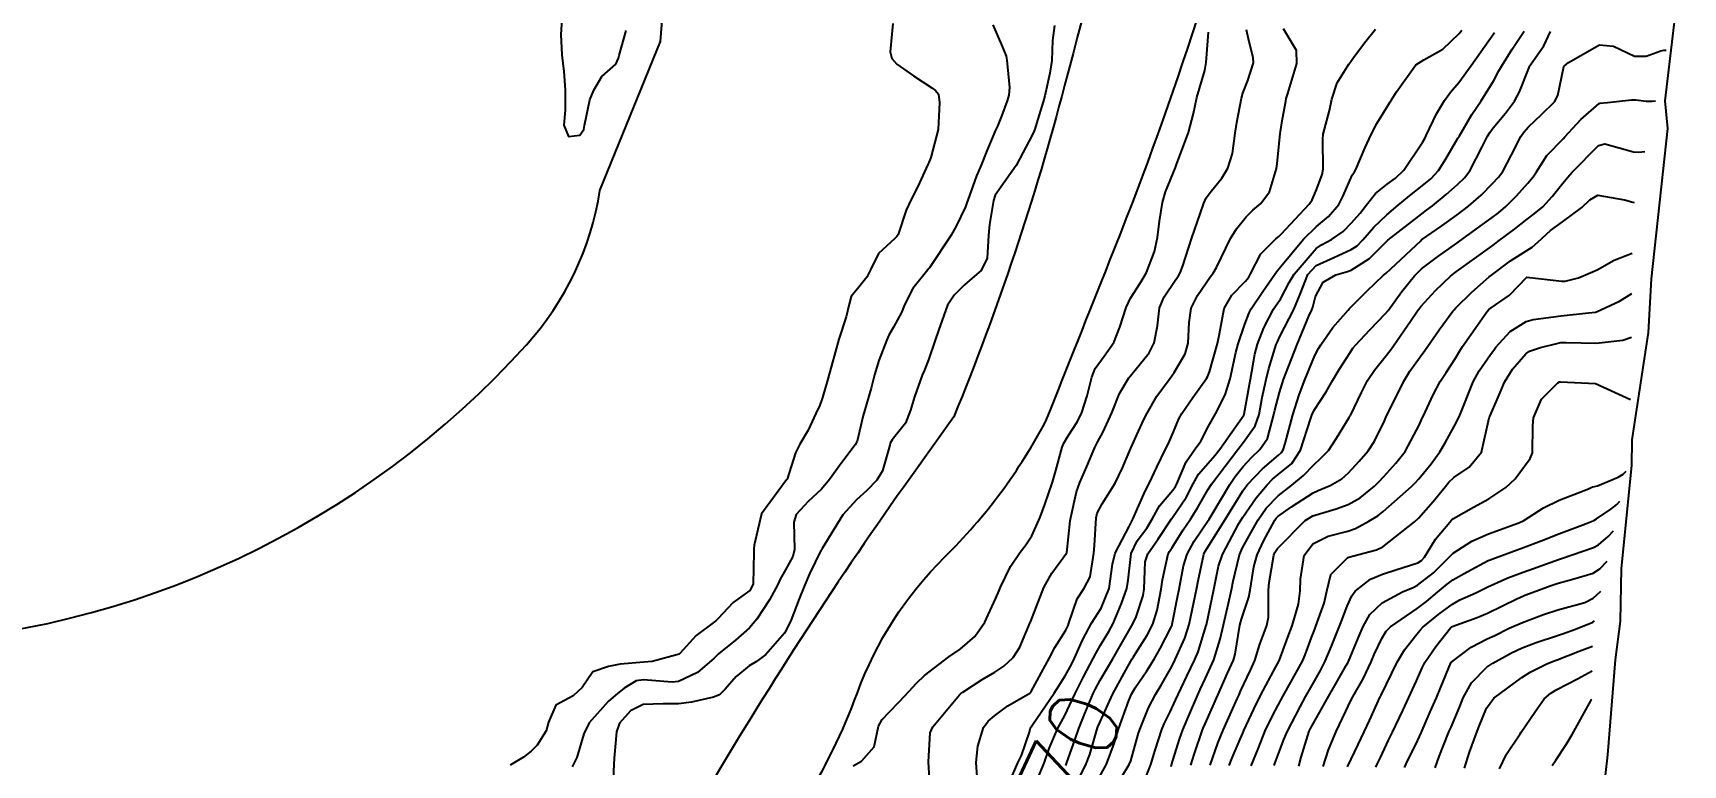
# Model space of a CAD drawing. Header units: metres. Extents: x 298520 to 308411, y 7433745 to 7450750.
# Drawn here: x 300555.4 to 300649.3, y 7446230 to 7446271.7 of the extents above; entities that cross this region are included whole.
import ezdxf
from ezdxf.enums import TextEntityAlignment as Align

# ---------------------------------------------------------------- set-up
doc = ezdxf.new("R2010")
doc.units = ezdxf.units.M
doc.header["$LTSCALE"] = 10
for name, color, linetype in [('Area', 45, 'Continuous'), ('Area Verde e Lazer', 94, 'Continuous'), ('Cotas', 45, 'Continuous'), ('Curvas de Nivel 1m', 11, 'Continuous'), ('Curvas de Nivel 5m', 15, 'Continuous'), ('Hidrografia', 140, 'Continuous')]:
    doc.layers.add(name, color=color, linetype=linetype)
doc.styles.add('Style-STANDARD', font='STANDARD.shx')

msp = doc.modelspace()

# ---------------------------------------------------------------- linework, layer by layer
at = {"layer": 'Area'}
msp.add_polyline3d([(300649.313, 7446276.627, 682.743), (300648.284, 7446267.797, 691.594), (300648.434, 7446266.226, 683.844), (300647.491, 7446257.668, 685.203), (300647.338, 7446254.623, 684.263), (300646.402, 7446248.505, 696.563), (300646.378, 7446247.045, 685.903), (300645.8, 7446241.181, 687.814), (300645.739, 7446238.191, 689.974), (300645.446, 7446235.977, 693.133), (300645.007, 7446230.569, 699.553), (300644.215, 7446223.512, 697.082)], dxfattribs=at)
at = {"layer": 'Area Verde e Lazer'}
msp.add_lwpolyline([(300587.648, 7446262.703), (300591.103, 7446271.172), (300598.932, 7446368.549, 0.107982), (300598.479, 7446382.79, 0.030285), (300595.032, 7446393.646, 0.129096), (300585.579, 7446406.754, 0.00851), (300576.753, 7446413.778, 0.144429), (300563.28, 7446418.978), (300519.273, 7446422.57), (300496.762, 7446424.195), (300493.892, 7446385.689), (300484.654, 7446274.712), (300482.999, 7446253.433), (300508.989, 7446251.144, -0.167668), (300509.747, 7446250.805, 0.419535), (300583.464, 7446253.912, 0.146064)], format="xyb", close=True, dxfattribs=at)
at = {"layer": 'Curvas de Nivel 1m', "flags": 128}
for points, elevation in [([(300585.471, 7446272.427), (300585.429, 7446271.569), (300585.481, 7446270.426), (300585.592, 7446269.473), (300585.674, 7446268.423), (300585.667, 7446267.272), (300585.603, 7446266.424), (300585.854, 7446265.777), (300586.497, 7446265.843), (300586.73, 7446266.179), (300586.78, 7446266.407), (300587.075, 7446267.854), (300587.3, 7446268.402), (300587.755, 7446269.184), (300588.548, 7446269.89), (300588.715, 7446270.224), (300588.753, 7446270.388), (300589.146, 7446271.813)], 667), ([(300604.319, 7446272.203), (300604.176, 7446270.585), (300604.259, 7446270.203), (300604.55, 7446269.89), (300605.508, 7446269.226), (300606.537, 7446268.547), (300606.75, 7446268.392), (300606.922, 7446268.174), (300606.99, 7446267.709), (300606.909, 7446266.174), (300606.487, 7446264.571), (300606.372, 7446264.293), (300606.322, 7446264.182), (300605.74, 7446262.918), (300605.36, 7446262.191), (300605.077, 7446261.571), (300604.62, 7446260.198), (300604.551, 7446260.08), (300604.431, 7446259.966), (300603.514, 7446259.117), (300603.071, 7446258.213), (300602.852, 7446257.77), (300602.398, 7446257.201), (300601.959, 7446256.656), (300601.831, 7446256.228), (300601.66, 7446255.515), (300601.257, 7446254.237), (300600.828, 7446252.723), (300600.695, 7446252.245), (300600.618, 7446251.966), (300600.323, 7446250.912), (300600.143, 7446250.424), (300600.064, 7446250.252), (300599.508, 7446249.051), (300599.038, 7446248.263), (300598.778, 7446247.772), (300598.302, 7446246.27), (300598.287, 7446246.245), (300598.262, 7446246.224), (300596.856, 7446244.291), (300596.433, 7446242.505), (300596.418, 7446242.297), (300596.408, 7446242.11), (300596.379, 7446240.297), (300596.189, 7446239.925), (300595.237, 7446239.255), (300594.366, 7446238.318), (300594.271, 7446238.22), (300594.171, 7446238.148), (300593.129, 7446237.365), (300592.192, 7446236.34), (300592.173, 7446236.32), (300592.152, 7446236.311), (300590.625, 7446235.884), (300590.145, 7446235.85), (300588.793, 7446235.734), (300588.141, 7446235.607), (300587.236, 7446235.304), (300586.642, 7446234.412), (300586.118, 7446233.933), (300585.131, 7446233.411), (300584.726, 7446232.434), (300584.593, 7446231.938), (300584.083, 7446231.13), (300583.732, 7446230.79), (300583.304, 7446230.448), (300582.537, 7446229.987)], 667), ([(300610.025, 7446272.135), (300610.56, 7446270.864), (300610.776, 7446270.347), (300610.825, 7446270.126), (300610.97, 7446268.556), (300610.928, 7446268.124), (300610.843, 7446267.811), (300610.515, 7446266.932), (300610.28, 7446266.359), (300610.179, 7446266.133), (300609.676, 7446264.953), (300609.347, 7446264.141), (300609.089, 7446263.532), (300608.587, 7446262.149), (300608.561, 7446262.05), (300608.457, 7446261.772), (300607.93, 7446260.669), (300607.652, 7446260.162), (300606.414, 7446258.299), (300606.361, 7446258.233), (300606.316, 7446258.181), (300605.465, 7446257.121), (300604.99, 7446256.194), (300604.816, 7446255.758), (300604.37, 7446254.925), (300604.1, 7446254.468), (300603.976, 7446254.204), (300603.533, 7446253.027), (300603.285, 7446252.211), (300603.089, 7446251.455), (300602.738, 7446250.216), (300602.642, 7446249.884), (300602.295, 7446248.436), (300602.19, 7446248.222), (300601.362, 7446247.148), (300600.726, 7446246.243), (300600.257, 7446245.698), (300599.503, 7446245.005), (300598.82, 7446244.264), (300598.687, 7446243.817), (300598.719, 7446242.265), (300598.625, 7446241.858), (300598.205, 7446241.108), (300597.905, 7446240.567), (300597.769, 7446240.276), (300597.307, 7446239.406), (300596.586, 7446238.294), (300596.168, 7446237.806), (300595.362, 7446237.107), (300594.396, 7446236.318), (300594.269, 7446236.201), (300594.149, 7446236.075), (300593.207, 7446235.259), (300592.129, 7446234.743), (300591.764, 7446234.71), (300590.13, 7446234.853), (300589.707, 7446234.797), (300589.038, 7446234.381), (300588.532, 7446233.973), (300588.115, 7446233.613), (300587.035, 7446232.406), (300586.731, 7446231.773), (300586.335, 7446230.416), (300586.068, 7446229.9)], 666), ([(300606.455, 7446228.572), (300606.362, 7446230.176), (300606.445, 7446231.827), (300606.595, 7446232.173), (300608.121, 7446233.984), (300608.204, 7446234.067), (300608.314, 7446234.148), (300609.41, 7446234.858), (300610.134, 7446235.285), (300610.645, 7446235.618), (300611.177, 7446236.12), (300611.555, 7446236.712), (300612.146, 7446238.11), (300612.154, 7446238.13), (300612.174, 7446238.183), (300612.929, 7446240.099), (300613.383, 7446240.915), (300614.222, 7446242.051), (300614.237, 7446242.066), (300614.43, 7446243.889), (300614.456, 7446244.078), (300614.79, 7446245.543), (300614.981, 7446246.073), (300615.364, 7446246.982), (300615.823, 7446248.065), (300615.983, 7446248.377), (300616.302, 7446248.968), (300616.793, 7446250.053), (300617.231, 7446251.144), (300617.757, 7446252.039), (300618.35, 7446252.753), (300618.915, 7446253.466), (300619.211, 7446254.022), (300619.393, 7446254.999), (300619.513, 7446256.019), (300619.771, 7446256.638), (300620.406, 7446257.572), (300620.584, 7446257.834), (300620.683, 7446258.007), (300620.834, 7446258.42), (300621.34, 7446259.996), (300621.819, 7446261.362), (300622.025, 7446261.986), (300622.163, 7446262.279), (300622.463, 7446262.679), (300623.052, 7446263.397), (300623.402, 7446263.971), (300623.656, 7446264.804), (300623.825, 7446265.967), (300623.913, 7446266.565), (300624.167, 7446267.964), (300624.251, 7446268.247), (300624.543, 7446268.969), (300624.855, 7446269.957), (300624.841, 7446270.243), (300624.567, 7446271.341), (300624.454, 7446271.843)], 666), ([(300609.142, 7446229.06), (300609.062, 7446230.14), (300609.156, 7446231.071), (300609.484, 7446232.136), (300609.751, 7446232.489), (300610.11, 7446232.801), (300610.872, 7446233.365), (300612.123, 7446234.082), (300612.15, 7446234.11), (300612.198, 7446234.183), (300613.241, 7446236.094), (300613.555, 7446236.686), (300614.167, 7446237.675), (300614.307, 7446237.942), (300614.355, 7446238.078), (300614.813, 7446239.448), (300615.214, 7446240.07), (300615.555, 7446240.714), (300615.771, 7446242.065), (300615.8, 7446242.492), (300615.903, 7446244.063), (300615.968, 7446244.34), (300616.251, 7446244.867), (300616.984, 7446246.049), (300617.407, 7446246.912), (300617.868, 7446248.036), (300618.303, 7446248.992), (300618.64, 7446249.696), (300618.801, 7446250.025), (300619.362, 7446250.985), (300620.11, 7446252.012), (300620.211, 7446252.144), (300620.346, 7446252.347), (300620.961, 7446253.4), (300621.146, 7446254.002), (300621.19, 7446255.187), (300621.305, 7446256.001), (300621.666, 7446256.725), (300622.41, 7446257.796), (300622.495, 7446257.905), (300622.56, 7446257.988), (300622.744, 7446258.313), (300623.546, 7446259.969), (300623.885, 7446260.519), (300624.445, 7446261.203), (300624.826, 7446261.579), (300625.268, 7446261.952), (300625.779, 7446262.631), (300626.162, 7446263.943), (300626.203, 7446264.226), (300626.378, 7446265.941), (300626.393, 7446266.053), (300626.516, 7446266.78), (300626.691, 7446267.777), (300626.727, 7446267.937), (300626.81, 7446268.211), (300627.329, 7446269.928), (300627.301, 7446270.67), (300626.572, 7446271.893)], 667), ([(300611.023, 7446229.161), (300611.449, 7446230.116), (300611.656, 7446230.538), (300612.099, 7446231.873), (300612.149, 7446232.063), (300612.165, 7446232.109), (300612.275, 7446232.278), (300613.505, 7446234.089), (300614.133, 7446235.073), (300614.494, 7446235.722), (300614.66, 7446236.075), (300615.131, 7446237.098), (300615.645, 7446238.065), (300615.842, 7446238.397), (300616.182, 7446238.934), (300616.637, 7446240.053), (300616.833, 7446241.431), (300616.99, 7446242.048), (300617.783, 7446243.581), (300618.017, 7446244.033), (300618.249, 7446244.595), (300618.696, 7446245.589), (300618.914, 7446246.023), (300619.352, 7446246.944), (300619.877, 7446248.014), (300620.015, 7446248.293), (300620.302, 7446248.966), (300620.612, 7446249.705), (300620.773, 7446250.005), (300621.404, 7446250.922), (300622.193, 7446251.992), (300622.25, 7446252.085), (300622.347, 7446252.371), (300622.805, 7446253.983), (300622.923, 7446254.536), (300623.181, 7446255.978), (300623.623, 7446256.743), (300624.407, 7446257.543), (300624.595, 7446257.773), (300624.695, 7446257.957), (300625.286, 7446259.09), (300626.126, 7446259.943), (300626.296, 7446260.08), (300626.436, 7446260.211), (300628.038, 7446261.916), (300628.207, 7446262.163), (300628.466, 7446262.788), (300628.769, 7446263.617), (300628.819, 7446263.907), (300628.799, 7446265.608), (300628.828, 7446265.907), (300629.179, 7446267.247), (300629.317, 7446267.902), (300629.617, 7446268.825), (300630.294, 7446269.893), (300630.404, 7446270.042), (300630.557, 7446270.263), (300631.246, 7446271.204), (300631.814, 7446271.878)], 668), ([(300612.143, 7446228.198), (300612.936, 7446230.097), (300613.233, 7446230.945), (300613.719, 7446232.086), (300614.11, 7446232.825), (300614.521, 7446233.674), (300614.702, 7446234.074), (300615.18, 7446235.022), (300615.726, 7446236.064), (300615.874, 7446236.336), (300616.154, 7446236.814), (300616.628, 7446237.591), (300616.864, 7446238.05), (300617.338, 7446239.196), (300617.644, 7446240.038), (300617.72, 7446240.518), (300617.892, 7446242.035), (300618.23, 7446242.759), (300618.784, 7446243.478), (300619.106, 7446244.021), (300619.511, 7446244.757), (300620.259, 7446245.645), (300620.42, 7446245.849), (300620.493, 7446246.008), (300621.024, 7446247.26), (300621.542, 7446247.998), (300621.854, 7446248.438), (300622.306, 7446249.291), (300622.692, 7446249.984), (300623.244, 7446251.062), (300623.534, 7446251.972), (300623.863, 7446253.472), (300623.995, 7446253.966), (300624.374, 7446255.088), (300624.607, 7446255.731), (300624.72, 7446255.957), (300625.39, 7446256.958), (300626.079, 7446257.943), (300626.22, 7446258.137), (300626.417, 7446258.379), (300627.715, 7446259.921), (300628.44, 7446260.642), (300629.122, 7446261.227), (300629.712, 7446261.897), (300629.969, 7446262.386), (300630.478, 7446263.578), (300630.602, 7446263.768), (300630.685, 7446263.888), (300631.223, 7446265.155), (300631.552, 7446265.88), (300631.884, 7446266.504), (300632.528, 7446267.549), (300632.646, 7446267.753), (300632.71, 7446267.867), (300632.992, 7446268.318), (300634.102, 7446269.847), (300634.556, 7446270.14), (300635.641, 7446270.75), (300636.571, 7446271.631), (300636.717, 7446271.818)], 669), ([(300614.92, 7446229.216), (300615.341, 7446230.067), (300615.55, 7446230.596), (300615.963, 7446232.061), (300615.998, 7446232.167), (300616.107, 7446232.427), (300616.851, 7446234.049), (300617.698, 7446235.596), (300617.953, 7446236.033), (300618.025, 7446236.152), (300618.148, 7446236.346), (300618.802, 7446237.385), (300619.12, 7446238.021), (300619.378, 7446238.821), (300619.6, 7446240.016), (300619.672, 7446240.544), (300620.009, 7446242.012), (300620.081, 7446242.155), (300620.227, 7446242.371), (300620.854, 7446243.386), (300621.269, 7446244), (300621.654, 7446244.591), (300622.26, 7446245.664), (300622.462, 7446245.987), (300623.24, 7446247.014), (300623.968, 7446247.965), (300624.297, 7446248.369), (300624.957, 7446249.303), (300625.178, 7446249.951), (300625.362, 7446250.915), (300625.578, 7446251.948), (300625.73, 7446252.566), (300626.159, 7446253.942), (300626.218, 7446254.088), (300626.367, 7446254.389), (300627.149, 7446255.929), (300627.519, 7446256.8), (300627.96, 7446257.917), (300628.418, 7446258.433), (300629.429, 7446258.894), (300630.427, 7446259.333), (300630.764, 7446259.552), (300631.087, 7446259.883), (300631.712, 7446260.606), (300632.447, 7446261.309), (300633.094, 7446261.86), (300633.842, 7446262.47), (300634.47, 7446262.96), (300634.957, 7446263.354), (300635.394, 7446263.831), (300635.819, 7446264.498), (300636.501, 7446265.672), (300636.586, 7446265.819), (300637.299, 7446267.031), (300637.812, 7446267.801), (300638.545, 7446268.96), (300638.834, 7446269.503), (300638.989, 7446269.786), (300639.59, 7446270.752), (300640.279, 7446271.773)], 671), ([(300616.065, 7446229.29), (300616.484, 7446230.054), (300616.92, 7446231.218), (300617.179, 7446232.044), (300617.76, 7446233.676), (300617.915, 7446234.033), (300618.126, 7446234.385), (300618.792, 7446235.368), (300619.202, 7446236.019), (300619.547, 7446236.621), (300620.17, 7446237.847), (300620.224, 7446237.958), (300620.237, 7446238.009), (300620.549, 7446239.647), (300620.618, 7446240.006), (300620.881, 7446241.335), (300621.081, 7446242.001), (300621.481, 7446242.747), (300622.242, 7446243.863), (300622.326, 7446243.989), (300622.441, 7446244.183), (300623.503, 7446245.971), (300623.819, 7446246.418), (300624.278, 7446246.998), (300624.742, 7446247.5), (300625.225, 7446247.951), (300625.656, 7446248.589), (300626.018, 7446249.943), (300626.07, 7446250.189), (300626.332, 7446251.196), (300626.568, 7446251.937), (300626.702, 7446252.291), (300627.351, 7446253.925), (300628.007, 7446255.543), (300628.178, 7446255.913), (300628.232, 7446256.065), (300628.394, 7446256.665), (300628.83, 7446257.482), (300629.55, 7446257.899), (300630.215, 7446258.092), (300630.416, 7446258.165), (300631.47, 7446258.832), (300632.432, 7446259.791), (300632.514, 7446259.869), (300634.448, 7446261.374), (300634.714, 7446261.573), (300635.056, 7446261.834), (300635.823, 7446262.466), (300636.471, 7446263.044), (300636.872, 7446263.419), (300637.182, 7446263.81), (300637.879, 7446265.182), (300638.185, 7446265.795), (300638.306, 7446265.993), (300638.51, 7446266.26), (300639.205, 7446267.101), (300639.716, 7446267.778), (300640.005, 7446268.308), (300640.552, 7446269.708), (300640.568, 7446269.754), (300640.581, 7446269.77), (300641.386, 7446270.941), (300641.777, 7446271.758)], 672), ([(300617.34, 7446229.315), (300617.782, 7446230.034), (300617.872, 7446230.237), (300618.087, 7446230.995), (300618.321, 7446231.806), (300618.391, 7446232.027), (300618.882, 7446233.256), (300619.286, 7446234.018), (300619.606, 7446234.538), (300620.138, 7446235.477), (300620.316, 7446235.833), (300620.4, 7446236.007), (300620.944, 7446237.22), (300621.189, 7446238), (300621.368, 7446238.811), (300621.613, 7446239.996), (300621.71, 7446240.486), (300622.028, 7446241.992), (300622.088, 7446242.127), (300622.226, 7446242.343), (300623.242, 7446243.975), (300624.259, 7446245.61), (300624.404, 7446245.816), (300624.516, 7446245.957), (300625.369, 7446246.857), (300626.288, 7446247.64), (300626.449, 7446247.779), (300626.551, 7446247.936), (300626.665, 7446248.303), (300627.097, 7446249.928), (300627.466, 7446251.064), (300627.783, 7446251.918), (300628.354, 7446253.309), (300628.562, 7446253.706), (300628.688, 7446253.907), (300629.381, 7446254.892), (300630.247, 7446255.891), (300630.315, 7446255.96), (300630.385, 7446256.033), (300631.313, 7446256.967), (300632.255, 7446257.872), (300632.342, 7446257.942), (300632.414, 7446258), (300634.378, 7446259.841), (300634.433, 7446259.883), (300635.589, 7446260.681), (300636.448, 7446261.32), (300637.091, 7446261.81), (300637.825, 7446262.437), (300638.472, 7446263.095), (300638.809, 7446263.456), (300639.048, 7446263.784), (300639.542, 7446264.73), (300640.077, 7446265.774), (300640.251, 7446266.028), (300640.511, 7446266.316), (300641.264, 7446267.021), (300641.99, 7446267.755), (300642.18, 7446268.11), (300642.537, 7446269.75), (300642.553, 7446269.782), (300642.794, 7446269.985), (300644.566, 7446270.988), (300645.354, 7446270.923), (300646.559, 7446270.336), (300647.217, 7446270.347), (300648.048, 7446270.648), (300648.23, 7446270.68), (300648.314, 7446270.684), (300648.363, 7446270.69)], 673), ([(300618.748, 7446229.341), (300619.011, 7446230.021), (300619.258, 7446230.846), (300619.643, 7446232.015), (300619.78, 7446232.339), (300620.113, 7446233.02), (300620.428, 7446233.698), (300620.567, 7446234.006), (300621.07, 7446235.064), (300621.527, 7446235.996), (300621.704, 7446236.44), (300622.172, 7446237.948), (300622.181, 7446237.982), (300622.603, 7446239.984), (300622.873, 7446241.32), (300623.09, 7446241.977), (300624.024, 7446243.747), (300624.151, 7446243.961), (300624.244, 7446244.106), (300625.011, 7446245.197), (300625.636, 7446245.946), (300625.944, 7446246.267), (300626.272, 7446246.528), (300627.047, 7446247.163), (300627.542, 7446247.921), (300628.131, 7446249.732), (300628.184, 7446249.912), (300628.316, 7446250.201), (300628.993, 7446251.237), (300629.381, 7446251.9), (300629.735, 7446252.503), (300630.357, 7446253.477), (300630.524, 7446253.725), (300630.661, 7446253.887), (300631.488, 7446254.763), (300632.381, 7446255.705), (300632.518, 7446255.868), (300633.307, 7446256.949), (300634.017, 7446257.846), (300634.417, 7446258.231), (300635.334, 7446258.921), (300636.432, 7446259.709), (300636.584, 7446259.818), (300638.447, 7446261.169), (300638.8, 7446261.436), (300639.225, 7446261.782), (300639.842, 7446262.396), (300640.473, 7446263.112), (300640.773, 7446263.473), (300640.972, 7446263.765), (300641.569, 7446264.683), (300642.502, 7446265.665), (300642.587, 7446265.749), (300643.504, 7446266.749), (300644.532, 7446267.645), (300644.579, 7446267.673), (300645.005, 7446267.715), (300646.376, 7446267.86), (300646.535, 7446267.869), (300646.619, 7446267.867), (300647.224, 7446267.778), (300647.553, 7446267.78), (300647.753, 7446267.8)], 674), ([(300621.288, 7446229.998), (300621.473, 7446230.605), (300621.961, 7446231.991), (300621.999, 7446232.096), (300622.106, 7446232.336), (300622.83, 7446233.979), (300623.387, 7446235.223), (300623.717, 7446235.966), (300623.815, 7446236.298), (300624.087, 7446237.961), (300624.176, 7446238.307), (300624.591, 7446239.553), (300624.669, 7446239.955), (300624.881, 7446241.285), (300625.071, 7446241.952), (300625.436, 7446242.743), (300626.078, 7446243.942), (300626.143, 7446244.042), (300626.245, 7446244.143), (300627.021, 7446244.699), (300628.259, 7446245.493), (300628.539, 7446245.628), (300629.215, 7446245.9), (300629.883, 7446246.279), (300630.274, 7446246.632), (300630.873, 7446247.295), (300631.379, 7446247.879), (300631.742, 7446248.432), (300632.31, 7446249.591), (300632.437, 7446249.868), (300632.54, 7446250.091), (300633.41, 7446251.854), (300633.769, 7446252.421), (300634.354, 7446253.225), (300634.612, 7446253.585), (300634.79, 7446253.836), (300635.437, 7446254.765), (300636.205, 7446255.822), (300636.289, 7446255.916), (300636.386, 7446256.022), (300637.286, 7446256.921), (300638.286, 7446257.792), (300638.414, 7446257.889), (300639.496, 7446258.705), (300640.428, 7446259.29), (300640.732, 7446259.465), (300641.041, 7446259.764), (300641.769, 7446260.427), (300642.445, 7446260.92), (300643.553, 7446261.734), (300644.017, 7446262.169), (300644.464, 7446262.435), (300645.987, 7446262.177), (300646.458, 7446262.027), (300646.523, 7446262.02)], 676), ([(300622.4, 7446229.985), (300622.827, 7446231.244), (300623.128, 7446231.975), (300623.931, 7446233.773), (300624.015, 7446233.962), (300624.125, 7446234.207), (300624.697, 7446235.395), (300624.928, 7446235.952), (300625.226, 7446236.88), (300625.623, 7446237.946), (300625.712, 7446238.41), (300625.719, 7446239.945), (300625.752, 7446240.392), (300626.019, 7446241.942), (300626.075, 7446242.091), (300626.227, 7446242.318), (300627.799, 7446243.917), (300628.246, 7446244.181), (300629.562, 7446244.585), (300630.252, 7446244.835), (300630.925, 7446245.215), (300631.746, 7446245.875), (300632.006, 7446246.133), (300632.271, 7446246.42), (300632.972, 7446247.17), (300633.498, 7446247.852), (300634.308, 7446249.386), (300634.451, 7446249.699), (300634.514, 7446249.838), (300635.086, 7446251.072), (300635.487, 7446251.828), (300635.822, 7446252.344), (300636.353, 7446253.164), (300636.602, 7446253.573), (300636.76, 7446253.814), (300637.612, 7446255.039), (300638.147, 7446255.794), (300638.258, 7446255.919), (300638.386, 7446256.014), (300639.435, 7446256.742), (300640.413, 7446257.77), (300642.41, 7446257.537), (300642.612, 7446257.545), (300643.372, 7446257.736), (300644.418, 7446258.189), (300645.395, 7446258.738), (300646.423, 7446259.13)], 677), ([(300623.481, 7446229.969), (300623.636, 7446230.41), (300624.096, 7446231.471), (300624.247, 7446231.812), (300624.316, 7446231.958), (300624.884, 7446233.184), (300625.264, 7446233.949), (300625.558, 7446234.516), (300626.139, 7446235.578), (300626.314, 7446235.937), (300626.82, 7446237.273), (300627.06, 7446237.927), (300627.415, 7446239.152), (300627.524, 7446239.92), (300627.544, 7446240.579), (300627.738, 7446241.917), (300628.23, 7446242.58), (300629.119, 7446243.016), (300630.237, 7446243.316), (300630.659, 7446243.465), (300631.427, 7446243.878), (300631.933, 7446244.186), (300632.248, 7446244.419), (300633.848, 7446245.846), (300634.056, 7446246.053), (300634.27, 7446246.291), (300634.978, 7446247.137), (300635.477, 7446247.828), (300635.779, 7446248.344), (300636.308, 7446249.299), (300636.57, 7446249.816), (300636.742, 7446250.238), (300637.369, 7446251.804), (300637.708, 7446252.434), (300638.357, 7446253.371), (300638.535, 7446253.614), (300638.661, 7446253.787), (300639.472, 7446254.679), (300640.378, 7446255.241), (300640.79, 7446255.355), (300642.381, 7446255.566), (300643.925, 7446255.727), (300644.327, 7446255.777), (300644.384, 7446255.789), (300645.692, 7446256.409), (300646.403, 7446256.84)], 678), ([(300624.723, 7446229.953), (300625.119, 7446230.919), (300625.53, 7446231.946), (300625.704, 7446232.347), (300626.115, 7446233.125), (300626.554, 7446233.934), (300627.084, 7446234.877), (300627.641, 7446235.918), (300627.793, 7446236.27), (300628.163, 7446237.251), (300628.345, 7446237.734), (300628.411, 7446237.908), (300628.886, 7446239.203), (300629.035, 7446239.902), (300629.269, 7446240.837), (300630.222, 7446241.801), (300630.282, 7446241.83), (300630.492, 7446241.887), (300631.862, 7446242.238), (300632.228, 7446242.42), (300634.031, 7446243.843), (300634.245, 7446244.039), (300635.089, 7446244.997), (300635.769, 7446245.825), (300635.989, 7446246.101), (300636.271, 7446246.362), (300637.139, 7446246.953), (300637.846, 7446247.797), (300638.285, 7446249.763), (300638.295, 7446249.79), (300638.313, 7446249.835), (300638.908, 7446251.203), (300639.149, 7446251.782), (300639.598, 7446252.524), (300640.358, 7446253.411), (300640.57, 7446253.558), (300641.199, 7446253.762), (300642.12, 7446253.998), (300642.366, 7446254.039), (300642.668, 7446254.048), (300644.366, 7446254.015), (300645.885, 7446254.188), (300646.373, 7446254.35)], 679), ([(300627.432, 7446229.926), (300627.569, 7446230.437), (300628.034, 7446231.921), (300628.105, 7446232.083), (300629.136, 7446233.9), (300629.494, 7446234.532), (300630.141, 7446235.667), (300630.223, 7446235.808), (300630.259, 7446235.889), (300630.823, 7446237.224), (300631.099, 7446237.881), (300631.488, 7446238.569), (300632.186, 7446239.221), (300633.347, 7446239.853), (300633.947, 7446240.094), (300634.199, 7446240.229), (300635.1, 7446240.94), (300636.007, 7446241.822), (300636.108, 7446241.937), (300636.225, 7446242.06), (300637.295, 7446242.746), (300638.236, 7446243.158), (300639.962, 7446243.774), (300640.244, 7446243.914), (300641.37, 7446244.64), (300642.256, 7446245.068), (300643.936, 7446245.725), (300644.161, 7446245.825), (300644.265, 7446245.846), (300644.438, 7446245.891), (300645.619, 7446246.391), (300645.897, 7446246.561), (300646.02, 7446246.661), (300646.083, 7446246.73)], 681), ([(300628.835, 7446229.909), (300629.124, 7446230.868), (300629.57, 7446231.898), (300630.115, 7446233.063), (300630.381, 7446233.627), (300630.524, 7446233.886), (300631.112, 7446234.901), (300631.554, 7446235.876), (300631.73, 7446236.293), (300632.163, 7446237.201), (300632.413, 7446237.623), (300632.655, 7446237.863), (300634.184, 7446238.916), (300634.711, 7446239.312), (300635.333, 7446239.829), (300635.798, 7446240.225), (300636.204, 7446240.534), (300637.024, 7446240.999), (300638.22, 7446241.632), (300638.335, 7446241.685), (300638.641, 7446241.794), (300640.229, 7446242.377), (300641.23, 7446242.763), (300642.237, 7446243.154), (300643.763, 7446243.727), (300644.245, 7446243.924), (300644.391, 7446244.007), (300645.2, 7446244.558), (300645.538, 7446244.833), (300645.723, 7446245.02)], 682), ([(300630.218, 7446229.889), (300630.818, 7446231.157), (300631.158, 7446231.879), (300631.462, 7446232.524), (300632.078, 7446233.87), (300632.092, 7446233.902), (300632.124, 7446233.971), (300633.032, 7446235.857), (300633.454, 7446236.55), (300634.167, 7446237.441), (300634.343, 7446237.666), (300634.509, 7446237.837), (300635.416, 7446238.592), (300636.186, 7446239.161), (300636.61, 7446239.394), (300637.515, 7446239.807), (300637.973, 7446240.025), (300638.198, 7446240.137), (300639.339, 7446240.65), (300640.211, 7446240.977), (300640.797, 7446241.182), (300642.222, 7446241.691), (300642.388, 7446241.748), (300644.223, 7446242.385), (300644.498, 7446242.538), (300645.058, 7446243.009), (300645.363, 7446243.32)], 683), ([(300631.818, 7446229.873), (300631.899, 7446230.048), (300632.081, 7446230.427), (300632.554, 7446231.405), (300632.771, 7446231.86), (300633.356, 7446233.092), (300633.709, 7446233.846), (300634.132, 7446234.781), (300634.453, 7446235.524), (300634.617, 7446235.835), (300635.241, 7446236.744), (300636.089, 7446237.821), (300636.13, 7446237.864), (300636.174, 7446237.887), (300637.588, 7446238.396), (300638.181, 7446238.649), (300639.89, 7446239.475), (300640.191, 7446239.617), (300640.3, 7446239.661), (300640.569, 7446239.766), (300641.754, 7446240.2), (300642.202, 7446240.35), (300643.044, 7446240.58), (300644.205, 7446240.916), (300644.573, 7446241.164), (300645.003, 7446241.61)], 684), ([(300635.194, 7446229.829), (300635.431, 7446230.478), (300635.964, 7446231.821), (300636.006, 7446231.919), (300636.106, 7446232.153), (300636.607, 7446233.326), (300636.8, 7446233.813), (300637.27, 7446234.67), (300638.141, 7446235.568), (300638.481, 7446235.795), (300639.552, 7446236.379), (300640.156, 7446236.665), (300640.953, 7446236.97), (300642.167, 7446237.366), (300642.453, 7446237.462), (300643.189, 7446237.735), (300644.177, 7446238.123), (300644.273, 7446238.2)], 686), ([(300636.878, 7446229.812), (300637.165, 7446230.731), (300637.563, 7446231.805), (300637.706, 7446232.205), (300638.117, 7446233.225), (300638.542, 7446233.794), (300640.135, 7446234.981), (300640.617, 7446235.286), (300641.551, 7446235.756), (300641.972, 7446235.925), (300642.147, 7446235.992), (300643.407, 7446236.478), (300644.163, 7446236.76)], 687), ([(300638.871, 7446229.788), (300639.261, 7446230.607), (300640.042, 7446231.771), (300640.104, 7446231.858), (300640.871, 7446233.007), (300641.399, 7446233.757), (300641.787, 7446234.093), (300642.128, 7446234.287), (300643.305, 7446234.902), (300644.143, 7446235.36)], 688), ([(300641.859, 7446229.97), (300642.081, 7446230.28), (300642.669, 7446231.166), (300643, 7446231.737), (300644.06, 7446233.659), (300644.101, 7446233.72), (300644.123, 7446233.74)], 689)]:
    msp.add_lwpolyline(points, dxfattribs=dict(at, elevation=elevation))
at = {"layer": 'Curvas de Nivel 5m', "flags": 128}
for points, elevation in [([(300613.525, 7446272.09), (300613.417, 7446271.239), (300613.384, 7446270.092), (300613.263, 7446269.375), (300612.975, 7446268.096), (300612.883, 7446267.741), (300612.509, 7446266.522), (300612.407, 7446266.198), (300612.373, 7446266.102), (300612.275, 7446265.878), (300611.355, 7446264.117), (300610.471, 7446262.892), (300610.161, 7446262.438), (300610.055, 7446262.134), (300609.824, 7446260.755), (300609.768, 7446260.137), (300609.704, 7446258.854), (300609.364, 7446258.14), (300608.848, 7446257.704), (300608.401, 7446257.327), (300607.815, 7446256.735), (300607.436, 7446256.164), (300606.924, 7446254.727), (300606.742, 7446254.174), (300606.352, 7446253.063), (300606.1, 7446252.427), (300605.999, 7446252.183), (300605.556, 7446250.956), (300605.337, 7446250.19), (300605.044, 7446249.454), (300604.296, 7446248.509), (300604.178, 7446248.317), (300604.146, 7446248.201), (300603.737, 7446246.739), (300603.42, 7446246.208), (300602.848, 7446245.624), (300602.252, 7446245.097), (300601.485, 7446244.231), (300600.304, 7446242.329), (300600.257, 7446242.249), (300600.241, 7446242.231), (300600.222, 7446242.203), (300599.58, 7446240.878), (300599.314, 7446240.259), (300598.997, 7446239.45), (300598.529, 7446238.266), (300598.432, 7446238.006), (300598.165, 7446237.509), (300597.095, 7446236.286), (300596.556, 7446235.884), (300596.143, 7446235.635), (300595.413, 7446235.028), (300594.786, 7446234.313), (300594.451, 7446233.985), (300594.118, 7446233.853), (300592.866, 7446233.582), (300592.114, 7446233.489), (300591.251, 7446233.489), (300590.114, 7446233.438), (300589.397, 7446233.09), (300588.763, 7446232.383), (300588.586, 7446231.895), (300588.461, 7446230.386), (300588.437, 7446230.019), (300588.369, 7446228.387)], 665), ([(300602.07, 7446229.958), (300602.532, 7446230.223), (300603.26, 7446231.033), (300603.515, 7446232.206), (300603.714, 7446232.597), (300604.111, 7446233.011), (300604.696, 7446233.616), (300605.228, 7446234.189), (300605.664, 7446234.65), (300606.137, 7446235.086), (300607.52, 7446236.159), (300608.15, 7446236.599), (300608.992, 7446237.31), (300609.562, 7446238.136), (300609.76, 7446238.551), (300610.187, 7446239.493), (300610.384, 7446239.935), (300610.464, 7446240.127), (300611.032, 7446241.3), (300611.575, 7446242.116), (300611.863, 7446242.477), (300612.232, 7446243.046), (300612.717, 7446244.103), (300612.983, 7446244.832), (300613.41, 7446246.089), (300613.606, 7446246.754), (300613.968, 7446248.083), (300614.058, 7446248.32), (300614.299, 7446248.727), (300614.83, 7446249.552), (300615.087, 7446250.072), (300615.381, 7446251.016), (300615.646, 7446252.067), (300615.849, 7446252.564), (300616.355, 7446253.268), (300616.899, 7446254.052), (300617.247, 7446254.922), (300617.619, 7446256.041), (300617.864, 7446256.565), (300618.404, 7446257.428), (300618.641, 7446257.796), (300618.763, 7446258.026), (300619.215, 7446259.232), (300619.394, 7446260.02), (300619.502, 7446260.96), (300619.676, 7446262.018), (300619.857, 7446262.621), (300620.42, 7446264.011), (300620.438, 7446264.056), (300620.485, 7446264.174), (300621.166, 7446266), (300621.438, 7446267.078), (300621.639, 7446267.993), (300622.081, 7446269.52), (300622.171, 7446269.986), (300622.303, 7446271.716)], 665), ([(300614.178, 7446229.972), (300614.221, 7446230.079), (300614.699, 7446231.468), (300614.911, 7446232.072), (300615.252, 7446232.928), (300615.725, 7446234.064), (300615.855, 7446234.334), (300616.131, 7446234.828), (300616.842, 7446236.05), (300617.329, 7446236.869), (300617.997, 7446238.033), (300618.177, 7446238.44), (300618.569, 7446239.646), (300618.628, 7446240.026), (300618.685, 7446241.557), (300618.836, 7446242.024), (300619.41, 7446242.839), (300620.198, 7446244.01), (300620.215, 7446244.038), (300620.244, 7446244.077), (300621.025, 7446245.233), (300621.425, 7446245.998), (300621.722, 7446246.544), (300622.281, 7446247.185), (300622.658, 7446247.614), (300622.937, 7446247.98), (300624.312, 7446249.913), (300624.333, 7446249.94), (300624.337, 7446249.96), (300624.631, 7446251.664), (300624.682, 7446251.957), (300624.936, 7446253.375), (300625.086, 7446253.953), (300625.448, 7446254.874), (300626.005, 7446255.944), (300626.156, 7446256.173), (300626.392, 7446256.522), (300626.885, 7446257.454), (300627.167, 7446257.929), (300628.428, 7446259.395), (300628.728, 7446259.609), (300629.303, 7446259.901), (300629.961, 7446260.371), (300630.443, 7446260.862), (300630.925, 7446261.409), (300631.302, 7446261.882), (300631.814, 7446262.525), (300632.471, 7446263.058), (300632.943, 7446263.396), (300633.413, 7446263.856), (300634.499, 7446265.461), (300634.636, 7446265.705), (300634.698, 7446265.838), (300635.283, 7446267.07), (300635.729, 7446267.828), (300636.071, 7446268.291), (300636.543, 7446268.853), (300637.261, 7446269.809), (300638.572, 7446271.691)], 670), ([(300620.168, 7446229.913), (300620.197, 7446230.009), (300620.639, 7446231.46), (300620.834, 7446232.003), (300621.212, 7446232.899), (300621.683, 7446233.994), (300621.822, 7446234.297), (300622.132, 7446234.937), (300622.596, 7446235.983), (300622.971, 7446237.167), (300623.158, 7446237.975), (300623.433, 7446239.219), (300623.604, 7446239.969), (300623.701, 7446240.466), (300624.053, 7446241.963), (300624.227, 7446242.366), (300624.806, 7446243.386), (300625.128, 7446243.951), (300625.586, 7446244.611), (300626.257, 7446245.32), (300627.05, 7446245.928), (300627.714, 7446246.476), (300628.28, 7446247.069), (300628.714, 7446247.478), (300629.122, 7446247.902), (300629.586, 7446248.611), (300630.312, 7446249.781), (300630.353, 7446249.849), (300630.373, 7446249.889), (300631.007, 7446251.203), (300631.357, 7446251.88), (300631.746, 7446252.472), (300632.353, 7446253.235), (300632.634, 7446253.59), (300632.825, 7446253.863), (300633.789, 7446255.261), (300634.197, 7446255.843), (300634.277, 7446255.949), (300634.387, 7446256.089), (300635.227, 7446257.005), (300636.079, 7446257.823), (300636.264, 7446257.972), (300636.416, 7446258.08), (300637.423, 7446258.805), (300638.43, 7446259.529), (300638.579, 7446259.641), (300638.775, 7446259.787), (300639.715, 7446260.502), (300640.446, 7446261.058), (300640.848, 7446261.367), (300641.323, 7446261.761), (300641.869, 7446262.349), (300642.473, 7446263.115), (300642.758, 7446263.467), (300642.997, 7446263.742), (300644.498, 7446265.26), (300644.853, 7446265.363), (300646.495, 7446264.901), (300646.792, 7446264.88), (300647.133, 7446264.91)], 675), ([(300626.036, 7446229.977), (300626.075, 7446230.086), (300626.59, 7446231.441), (300626.797, 7446231.933), (300627.516, 7446233.318), (300627.843, 7446233.914), (300628.128, 7446234.416), (300628.672, 7446235.371), (300628.937, 7446235.902), (300629.297, 7446236.758), (300629.759, 7446237.894), (300629.875, 7446238.194), (300630.184, 7446239.044), (300630.455, 7446239.623), (300630.655, 7446239.885), (300631.513, 7446240.567), (300632.208, 7446240.865), (300632.972, 7446241.098), (300634.218, 7446241.506), (300634.423, 7446241.634), (300634.593, 7446241.836), (300635.214, 7446242.849), (300636.04, 7446243.822), (300636.137, 7446243.928), (300636.245, 7446244.028), (300637.379, 7446244.681), (300638.256, 7446245.148), (300639.234, 7446245.785), (300639.75, 7446246.296), (300640.282, 7446247.016), (300640.616, 7446247.439), (300640.752, 7446247.765), (300640.754, 7446249.32), (300640.795, 7446249.765), (300641.263, 7446250.821), (300642.178, 7446251.752), (300642.282, 7446251.802), (300642.334, 7446251.81), (300644.333, 7446251.72), (300646.323, 7446250.81)], 680), ([(300633.449, 7446229.849), (300633.655, 7446230.27), (300634.093, 7446231.165), (300634.312, 7446231.625), (300634.409, 7446231.837), (300634.926, 7446233.021), (300635.278, 7446233.828), (300635.526, 7446234.429), (300636.099, 7446235.82), (300636.116, 7446235.847), (300636.144, 7446235.879), (300637.26, 7446236.706), (300638.163, 7446237.171), (300638.59, 7446237.37), (300639.42, 7446237.781), (300640.176, 7446238.111), (300641.375, 7446238.564), (300642.184, 7446238.83), (300643.716, 7446239.255), (300644.191, 7446239.494), (300644.633, 7446239.9)], 685)]:
    msp.add_lwpolyline(points, dxfattribs=dict(at, elevation=elevation))
at = {"layer": 'Hidrografia'}
for points in [[(300622.736, 7446297.6, 0.016296), (300614.1, 7446268.673, -0.033443), (300607.799, 7446249.823), (300605.344, 7446246.385, 0.021771), (300593.85, 7446228.713, -0.06375), (300587.154, 7446220.092, 0.056813), (300581.278, 7446212.741, 0.010503), (300575.267, 7446202.707, -0.027385), (300571.209, 7446196.425, 0.138369), (300568.688, 7446189.588, -0.078716), (300565.861, 7446177.8, 0.045176), (300562.639, 7446167.465, 0.060523), (300561.894, 7446159.299, -0.044741), (300561.463, 7446152.071, 0.158422), (300563.146, 7446141.985, -0.084973), (300567.273, 7446129.098, 0.111924), (300572.357, 7446115.728, -0.210487), (300575.773, 7446095.987, -0.028306), (300572.698, 7446086.05, 0.05165)], [(300471.199, 7445999.143, 0.010863), (300483.333, 7446003.295, 0.015377), (300500.638, 7446010.251, 0.13503), (300522.274, 7446027.797, -0.004783), (300532.374, 7446041.634, -0.152173), (300547.771, 7446052.829, 0.096533), (300561.82, 7446060.856, 0.07317), (300573.798, 7446074.703, 0.051588), (300579.374, 7446085.846, 0.14436), (300580.643, 7446102.923, -0.030162), (300579.406, 7446110.981, 0.128531), (300574.223, 7446125.284, -0.14152), (300569.235, 7446140.232, 0.161034), (300566.767, 7446146.784, -0.174875), (300565.91, 7446149.258, -0.027923), (300566.874, 7446163.267, -0.087259), (300574.066, 7446186.628, 0.010625), (300583.562, 7446206.213, -0.089466), (300594.728, 7446222.234, 0.109856), (300602.306, 7446234.101, -0.111302), (300607.267, 7446241.821, 0.077476), (300613.079, 7446249.656, -0.000251), (300616.668, 7446258.677, 0.033235), (300625.226, 7446284.832, -0.02121)]]:
    msp.add_lwpolyline(points, format="xyb", dxfattribs=at)

# ---------------------------------------------------------------- texts
at = {"layer": 'Cotas', "style": 'Style-STANDARD'}
msp.add_text('670', height=4, rotation=64.63037, dxfattribs=at).set_placement((300613.828, 7446229.521, 670), align=Align.MIDDLE_CENTER)

doc.saveas('drawing.dxf')
